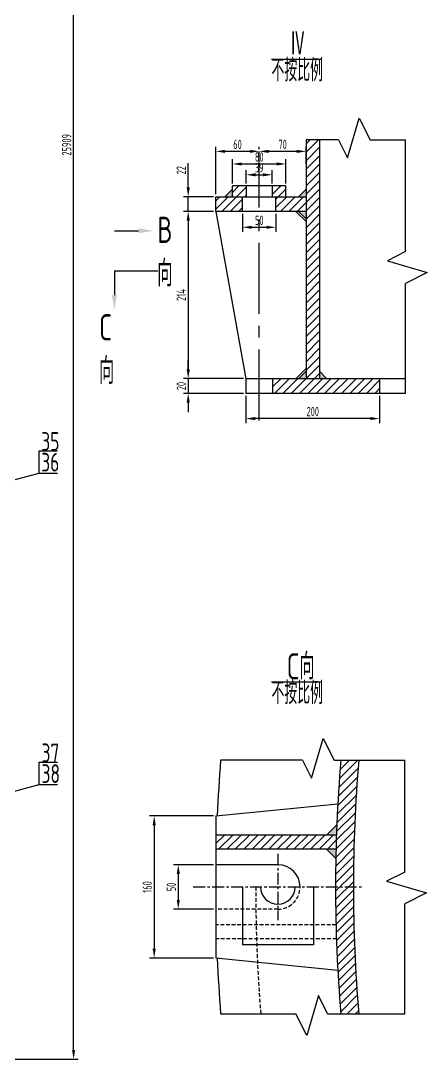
# Model space of a CAD drawing. Header units: millimetres. Extents: x -20118 to 11799, y -1891 to 39516.
# Drawn here: x -19907.3 to -19798.2, y 38895 to 39173.4 of the extents above; entities that cross this region are included whole.
import ezdxf

# ---------------------------------------------------------------- set-up
doc = ezdxf.new("R2010")
doc.units = ezdxf.units.MM
for name, pattern in [('CENTER', [50.8, 31.75, -6.35, 6.35, -6.35]), ('CENTER2', [28.575, 19.05, -3.175, 3.175, -3.175]), ('JIS_02_2.0', [3, 2, -1])]:
    doc.linetypes.add(name, pattern=pattern)
for name, color, linetype in [('1', 130, 'Continuous'), ('5', 90, 'Continuous'), ('7', 220, 'JIS_02_2.0'), ('8', 50, 'Continuous'), ('点划线', 20, 'CENTER'), ('点划线1', 1, 'CENTER2')]:
    doc.layers.add(name, color=color, linetype=linetype)
doc.styles.add('6', font='gbenor.shx', dxfattribs={"width": 0.8, "height": 6, "bigfont": 'gbcbig.shx'})
doc.styles.add('7', font='gbenor.shx', dxfattribs={"width": 0.8, "height": 7, "bigfont": 'gbcbig.shx'})
doc.styles.get("Standard").update_dxf_attribs({"font": 'gbenor.shx', "width": 0.7, "bigfont": 'gbcbig.shx'})
doc.styles.add('表格中的文字5', font='gbenor.shx', dxfattribs={"width": 0.8, "height": 5, "bigfont": 'gbcbig.shx'})
doc.dimstyles.new('NUBT', dxfattribs={"dimtxt": 2.5, "dimasz": 2.5, "dimexe": 1.25, "dimexo": 0.625, "dimtad": 1, "dimdec": 0, "dimlfac": 30, "dimtxsty": 'Standard', "dimcen": 2.5, "dimadec": 0, "dimazin": 0, "dimtfac": 1, "dimtdec": 0, "dimtmove": 0, "dimatfit": 3, "dimfxl": 1, "dimarcsym": 0})

# ---------------------------------------------------------------- blocks, each defined once
blk = doc.blocks.new('*D110')
at = {"layer": '1', "color": 0, "lineweight": -2, "transparency": 16777216}
for p, q in [((-19963.7, 39391.92), (-19891.83, 39391.92)), ((-19893.08, 38897.55), (-19893.08, 39389.42)), ((-19941.2, 38895.05), (-19891.83, 38895.05))]:
    blk.add_line(p, q, dxfattribs=at)
at = {"layer": '1', "color": 0, "transparency": 16777216}
for points in [[(-19893.5, 39389.42), (-19892.67, 39389.42), (-19893.08, 39391.92)], [(-19893.5, 38897.55), (-19892.67, 38897.55), (-19893.08, 38895.05)]]:
    blk.add_solid(points, dxfattribs=at)
at = {"layer": 'Defpoints', "color": 0, "transparency": 16777216}
for p in [(-19964.33, 39391.92), (-19893.08, 39391.92), (-19941.83, 38895.05)]:
    blk.add_point(p, dxfattribs=at)
at = {"layer": '1', "color": 0, "transparency": 16777216, "insert": (-19894.96, 39140.16), "char_height": 2.5, "attachment_point": 5, "rotation": 90}
blk.add_mtext('25909', dxfattribs=at)
blk = doc.blocks.new('*D126')
at = {"layer": '1', "color": 0, "lineweight": -2, "transparency": 16777216}
for p, q in [((-19862.35, 39079.97), (-19862.35, 39082.47)), ((-19847.52, 39077.47), (-19863.6, 39077.47)), ((-19862.35, 39077.47), (-19862.35, 39073.52)), ((-19847.52, 39073.52), (-19863.6, 39073.52)), ((-19862.35, 39071.02), (-19862.35, 39068.52))]:
    blk.add_line(p, q, dxfattribs=at)
at = {"layer": '1', "color": 0, "transparency": 16777216}
for points in [[(-19862.76, 39079.97), (-19861.93, 39079.97), (-19862.35, 39077.47)], [(-19862.76, 39071.02), (-19861.93, 39071.02), (-19862.35, 39073.52)]]:
    blk.add_solid(points, dxfattribs=at)
at = {"layer": 'Defpoints', "color": 0, "transparency": 16777216}
for p in [(-19846.89, 39077.47), (-19862.35, 39073.52), (-19846.89, 39073.52)]:
    blk.add_point(p, dxfattribs=at)
at = {"layer": '1', "color": 0, "transparency": 16777216, "insert": (-19864.22, 39075.49), "char_height": 2.5, "attachment_point": 5, "rotation": 90}
blk.add_mtext('20', dxfattribs=at)
blk = doc.blocks.new('*D127')
at = {"layer": '1', "color": 0, "lineweight": -2, "transparency": 16777216}
for p, q in [((-19855.59, 39122.31), (-19863.6, 39122.31)), ((-19862.35, 39119.81), (-19862.35, 39079.97)), ((-19847.52, 39077.47), (-19863.6, 39077.47))]:
    blk.add_line(p, q, dxfattribs=at)
at = {"layer": '1', "color": 0, "transparency": 16777216}
for points in [[(-19862.76, 39119.81), (-19861.93, 39119.81), (-19862.35, 39122.31)], [(-19862.76, 39079.97), (-19861.93, 39079.97), (-19862.35, 39077.47)]]:
    blk.add_solid(points, dxfattribs=at)
at = {"layer": 'Defpoints', "color": 0, "transparency": 16777216}
for p in [(-19854.96, 39122.31), (-19862.35, 39077.47), (-19846.89, 39077.47)]:
    blk.add_point(p, dxfattribs=at)
at = {"layer": '1', "color": 0, "transparency": 16777216, "insert": (-19864.22, 39099.89), "char_height": 2.5, "attachment_point": 5, "rotation": 90}
blk.add_mtext('214', dxfattribs=at)
blk = doc.blocks.new('*D128')
at = {"layer": '1', "color": 0, "lineweight": -2, "transparency": 16777216}
for p, q in [((-19862.35, 39128.75), (-19862.35, 39135.2)), ((-19855.59, 39126.25), (-19863.6, 39126.25)), ((-19862.35, 39122.31), (-19862.35, 39126.25)), ((-19855.59, 39122.31), (-19863.6, 39122.31)), ((-19862.35, 39119.81), (-19862.35, 39117.31))]:
    blk.add_line(p, q, dxfattribs=at)
at = {"layer": '1', "color": 0, "transparency": 16777216}
for points in [[(-19862.76, 39128.75), (-19861.93, 39128.75), (-19862.35, 39126.25)], [(-19862.76, 39119.81), (-19861.93, 39119.81), (-19862.35, 39122.31)]]:
    blk.add_solid(points, dxfattribs=at)
at = {"layer": 'Defpoints', "color": 0, "transparency": 16777216}
for p in [(-19854.96, 39126.25), (-19862.35, 39122.31), (-19854.96, 39122.31)]:
    blk.add_point(p, dxfattribs=at)
at = {"layer": '1', "color": 0, "transparency": 16777216, "insert": (-19864.22, 39133.34), "char_height": 2.5, "attachment_point": 5, "rotation": 90}
blk.add_mtext('22', dxfattribs=at)
blk = doc.blocks.new('*D129')
at = {"layer": '1', "color": 0, "lineweight": -2, "transparency": 16777216}
for p, q in [((-19843.3, 39139.02), (-19843.3, 39139.65)), ((-19833.25, 39138.4), (-19840.8, 39138.4)), ((-19830.75, 39135.12), (-19830.75, 39139.65))]:
    blk.add_line(p, q, dxfattribs=at)
at = {"layer": '1', "color": 0, "transparency": 16777216}
for points in [[(-19840.8, 39138.81), (-19840.8, 39137.98), (-19843.3, 39138.4)], [(-19833.25, 39138.81), (-19833.25, 39137.98), (-19830.75, 39138.4)]]:
    blk.add_solid(points, dxfattribs=at)
at = {"layer": 'Defpoints', "color": 0, "transparency": 16777216}
for p in [(-19843.3, 39138.4), (-19843.3, 39138.4), (-19830.75, 39134.5)]:
    blk.add_point(p, dxfattribs=at)
at = {"layer": '1', "color": 0, "transparency": 16777216, "insert": (-19837.03, 39140.27), "char_height": 2.5, "attachment_point": 5}
blk.add_mtext('70', dxfattribs=at)
blk = doc.blocks.new('*D130')
at = {"layer": '1', "color": 0, "lineweight": -2, "transparency": 16777216}
for p, q in [((-19854.96, 39126.88), (-19854.96, 39139.65)), ((-19845.8, 39138.4), (-19852.46, 39138.4)), ((-19843.3, 39139.02), (-19843.3, 39139.65))]:
    blk.add_line(p, q, dxfattribs=at)
at = {"layer": '1', "color": 0, "transparency": 16777216}
for points in [[(-19852.46, 39138.81), (-19852.46, 39137.98), (-19854.96, 39138.4)], [(-19845.8, 39138.81), (-19845.8, 39137.98), (-19843.3, 39138.4)]]:
    blk.add_solid(points, dxfattribs=at)
at = {"layer": 'Defpoints', "color": 0, "transparency": 16777216}
for p in [(-19854.96, 39138.4), (-19843.3, 39138.4), (-19854.96, 39126.25)]:
    blk.add_point(p, dxfattribs=at)
at = {"layer": '1', "color": 0, "transparency": 16777216, "insert": (-19849.13, 39140.27), "char_height": 2.5, "attachment_point": 5}
blk.add_mtext('60', dxfattribs=at)
blk = doc.blocks.new('*D131')
at = {"layer": '1', "color": 0, "lineweight": -2, "transparency": 16777216}
for p, q in [((-19846.8, 39129.75), (-19846.8, 39133.37)), ((-19844.3, 39132.12), (-19842.31, 39132.12)), ((-19839.81, 39129.75), (-19839.81, 39133.37))]:
    blk.add_line(p, q, dxfattribs=at)
at = {"layer": '1', "color": 0, "transparency": 16777216}
for points in [[(-19844.3, 39132.53), (-19844.3, 39131.7), (-19846.8, 39132.12)], [(-19842.31, 39132.53), (-19842.31, 39131.7), (-19839.81, 39132.12)]]:
    blk.add_solid(points, dxfattribs=at)
at = {"layer": 'Defpoints', "color": 0, "transparency": 16777216}
for p in [(-19839.81, 39132.12), (-19846.8, 39129.12), (-19839.81, 39129.12)]:
    blk.add_point(p, dxfattribs=at)
at = {"layer": '1', "color": 0, "transparency": 16777216, "insert": (-19843.3, 39133.99), "char_height": 2.5, "attachment_point": 5}
blk.add_mtext('39', dxfattribs=at)
blk = doc.blocks.new('*D132')
at = {"layer": '1', "color": 0, "lineweight": -2, "transparency": 16777216}
for p, q in [((-19850.48, 39129.75), (-19850.48, 39136.27)), ((-19847.98, 39135.02), (-19838.63, 39135.02)), ((-19836.13, 39129.75), (-19836.13, 39136.27))]:
    blk.add_line(p, q, dxfattribs=at)
at = {"layer": '1', "color": 0, "transparency": 16777216}
for points in [[(-19847.98, 39135.44), (-19847.98, 39134.61), (-19850.48, 39135.02)], [(-19838.63, 39135.44), (-19838.63, 39134.61), (-19836.13, 39135.02)]]:
    blk.add_solid(points, dxfattribs=at)
at = {"layer": 'Defpoints', "color": 0, "transparency": 16777216}
for p in [(-19836.13, 39135.02), (-19850.48, 39129.12), (-19836.13, 39129.12)]:
    blk.add_point(p, dxfattribs=at)
at = {"layer": '1', "color": 0, "transparency": 16777216, "insert": (-19843.3, 39136.9), "char_height": 2.5, "attachment_point": 5}
blk.add_mtext('80', dxfattribs=at)
blk = doc.blocks.new('*D133')
at = {"layer": '1', "color": 0, "lineweight": -2, "transparency": 16777216}
for p, q in [((-19847.79, 39121.68), (-19847.79, 39116.79)), ((-19838.82, 39121.68), (-19838.82, 39116.79)), ((-19845.29, 39118.04), (-19841.32, 39118.04))]:
    blk.add_line(p, q, dxfattribs=at)
at = {"layer": '1', "color": 0, "transparency": 16777216}
for points in [[(-19845.29, 39118.46), (-19845.29, 39117.63), (-19847.79, 39118.04)], [(-19841.32, 39118.46), (-19841.32, 39117.63), (-19838.82, 39118.04)]]:
    blk.add_solid(points, dxfattribs=at)
at = {"layer": 'Defpoints', "color": 0, "transparency": 16777216}
for p in [(-19847.79, 39122.31), (-19838.82, 39122.31), (-19838.82, 39118.04)]:
    blk.add_point(p, dxfattribs=at)
at = {"layer": '1', "color": 0, "transparency": 16777216, "insert": (-19843.3, 39119.92), "char_height": 2.5, "attachment_point": 5}
blk.add_mtext('50', dxfattribs=at)
blk = doc.blocks.new('*D134')
at = {"layer": '1', "color": 0, "lineweight": -2, "transparency": 16777216}
for p, q in [((-19846.89, 39072.9), (-19846.89, 39065.52)), ((-19811.02, 39072.9), (-19811.02, 39065.52)), ((-19813.52, 39066.77), (-19844.39, 39066.77))]:
    blk.add_line(p, q, dxfattribs=at)
at = {"layer": '1', "color": 0, "transparency": 16777216}
for points in [[(-19844.39, 39067.19), (-19844.39, 39066.36), (-19846.89, 39066.77)], [(-19813.52, 39067.19), (-19813.52, 39066.36), (-19811.02, 39066.77)]]:
    blk.add_solid(points, dxfattribs=at)
at = {"layer": 'Defpoints', "color": 0, "transparency": 16777216}
for p in [(-19846.89, 39073.52), (-19811.02, 39073.52), (-19846.89, 39066.77)]:
    blk.add_point(p, dxfattribs=at)
at = {"layer": '1', "color": 0, "transparency": 16777216, "insert": (-19828.95, 39068.65), "char_height": 2.5, "attachment_point": 5}
blk.add_mtext('200', dxfattribs=at)
blk = doc.blocks.new('*D139')
at = {"layer": '1', "color": 0, "lineweight": -2, "transparency": 16777216}
for p, q in [((-19855.59, 38947.18), (-19866.27, 38947.18)), ((-19865.02, 38944.68), (-19865.02, 38937.77)), ((-19855.59, 38935.27), (-19866.27, 38935.27))]:
    blk.add_line(p, q, dxfattribs=at)
at = {"layer": '1', "color": 0, "transparency": 16777216}
for points in [[(-19865.43, 38944.68), (-19864.6, 38944.68), (-19865.02, 38947.18)], [(-19865.43, 38937.77), (-19864.6, 38937.77), (-19865.02, 38935.27)]]:
    blk.add_solid(points, dxfattribs=at)
at = {"layer": 'Defpoints', "color": 0, "transparency": 16777216}
for p in [(-19854.96, 38947.18), (-19865.02, 38935.27), (-19854.96, 38935.27)]:
    blk.add_point(p, dxfattribs=at)
at = {"layer": '1', "color": 0, "transparency": 16777216, "insert": (-19866.89, 38941.22), "char_height": 2.5, "attachment_point": 5, "rotation": 90}
blk.add_mtext('50', dxfattribs=at)
blk = doc.blocks.new('*D140')
at = {"layer": '1', "color": 0, "lineweight": -2, "transparency": 16777216}
for p, q in [((-19855.59, 38960.27), (-19872.72, 38960.27)), ((-19871.47, 38957.77), (-19871.47, 38924.68)), ((-19855.59, 38922.18), (-19872.72, 38922.18))]:
    blk.add_line(p, q, dxfattribs=at)
at = {"layer": '1', "color": 0, "transparency": 16777216}
for points in [[(-19871.89, 38957.77), (-19871.06, 38957.77), (-19871.47, 38960.27)], [(-19871.89, 38924.68), (-19871.06, 38924.68), (-19871.47, 38922.18)]]:
    blk.add_solid(points, dxfattribs=at)
at = {"layer": 'Defpoints', "color": 0, "transparency": 16777216}
for p in [(-19854.96, 38960.27), (-19871.47, 38922.18), (-19854.96, 38922.18)]:
    blk.add_point(p, dxfattribs=at)
at = {"layer": '1', "color": 0, "transparency": 16777216, "insert": (-19873.35, 38941.22), "char_height": 2.5, "attachment_point": 5, "rotation": 90}
blk.add_mtext('160', dxfattribs=at)

msp = doc.modelspace()

# ---------------------------------------------------------------- hatches: boundary and pattern name
h = msp.add_hatch()
h.set_pattern_fill('ANSI31', color=3, scale=0.5)
h.set_pattern_definition([(45, (0, -51.5994), (-1.122532015, 1.122532015), [])])
h.paths.add_polyline_path([(-19850.4781, 39129.122), (-19850.4781, 39126.2523), (-19846.8012, 39126.2523), (-19846.8012, 39129.122)])
h.paths.add_polyline_path([(-19836.1293, 39129.122), (-19839.8061, 39129.122), (-19839.8061, 39126.2523), (-19836.1293, 39126.2523)])
h.paths.add_polyline_path([(-19847.7877, 39122.3064), (-19847.7877, 39126.2523), (-19854.9621, 39126.2523), (-19854.9621, 39122.3064)])
h.paths.add_polyline_path([(-19830.7485, 39122.3064), (-19830.7485, 39126.2523), (-19838.8197, 39126.2523), (-19838.8197, 39122.3064)])
h.paths.add_polyline_path([(-19811.0189, 39073.5204), (-19811.0189, 39077.4664), (-19839.7165, 39077.4664), (-19839.7165, 39073.5204)])
h.paths.add_polyline_path([(-19830.7485, 39077.4664), (-19827.1613, 39077.4664), (-19827.1613, 39141.5204), (-19830.7485, 39141.5204)])
h = msp.add_hatch(color=1)
h.dxf.hatch_style = 1
h.paths.add_polyline_path([(-19850.4781, 39128.2676), (-19852.4934, 39126.2523), (-19850.4781, 39126.2523)])
h.paths.add_polyline_path([(-19830.7485, 39128.2676), (-19832.7638, 39126.2523), (-19830.7485, 39126.2523)])
h.paths.add_polyline_path([(-19830.7485, 39122.3064), (-19832.7638, 39122.3064), (-19830.7485, 39120.291)])
h.paths.add_polyline_path([(-19830.7485, 39079.4817), (-19832.7638, 39077.4664), (-19830.7485, 39077.4664)])
h.paths.add_polyline_path([(-19827.1613, 39079.4817), (-19827.1613, 39077.4664), (-19825.1459, 39077.4664)])
h = msp.add_hatch()
h.set_pattern_fill('ANSI31', color=3, scale=0.5)
h.set_pattern_definition([(45, (0, -93.7038), (-1.122532015, 1.122532015), [])])
h.paths.add_polyline_path([(-19816.6371, 38975.2248), (-19821.4144, 38975.2248, 0.02078844), (-19822.8286, 38941.2248), (-19818.068, 38941.2248, -0.02103365)])
h.paths.add_polyline_path([(-19822.7036, 38951.3411, -0.0023266), (-19822.5918, 38955.1495), (-19854.9627, 38955.1495), (-19854.9627, 38951.3411)])
h.paths.add_polyline_path([(-19818.068, 38941.2248), (-19822.8286, 38941.2248, 0.02078844), (-19821.4144, 38907.2248), (-19816.6371, 38907.2248, -0.02103365)])
h = msp.add_hatch(color=1)
h.dxf.hatch_style = 1
h.paths.add_polyline_path([(-19822.4888, 38957.9023), (-19825.2415, 38955.1495), (-19822.5918, 38955.1495, -0.00168208)])
h.paths.add_polyline_path([(-19822.7036, 38951.3411), (-19825.2415, 38951.3411), (-19822.7575, 38948.857, -0.00151719)])

# ---------------------------------------------------------------- linework, layer by layer
for p, q in [((-19840.0336, 39163.1324), (-19826.4838, 39163.1324)), ((-19830.7485, 39141.5204), (-19830.7485, 39077.4664)), ((-19827.1613, 39141.5204), (-19827.1613, 39077.4664)), ((-19850.4781, 39126.2523), (-19850.4781, 39129.122)), ((-19836.1293, 39129.122), (-19850.4781, 39129.122)), ((-19846.8012, 39129.122), (-19846.8012, 39126.2523)), ((-19839.8061, 39129.122), (-19839.8061, 39126.2523)), ((-19836.1293, 39126.2523), (-19836.1293, 39129.122)), ((-19854.9621, 39122.3064), (-19854.9621, 39126.2523)), ((-19854.9621, 39126.2523), (-19830.7485, 39126.2523)), ((-19852.4934, 39126.2523), (-19850.4781, 39128.2676)), ((-19847.7877, 39122.3064), (-19847.7877, 39126.2523)), ((-19838.8197, 39122.3064), (-19838.8197, 39126.2523)), ((-19832.7638, 39126.2523), (-19830.7485, 39128.2676)), ((-19830.7485, 39122.3064), (-19854.9621, 39122.3064)), ((-19854.9621, 39122.3064), (-19846.8909, 39077.4664)), ((-19833.4709, 39122.3064), (-19830.7485, 39119.5839)), ((-19832.7638, 39122.3064), (-19830.7485, 39120.291)), ((-19833.4709, 39077.4664), (-19830.7485, 39080.1888)), ((-19832.7638, 39077.4664), (-19830.7485, 39079.4817)), ((-19825.1459, 39077.4664), (-19827.1613, 39079.4817)), ((-19804.0676, 39077.4664), (-19846.8909, 39077.4664)), ((-19846.8909, 39077.4664), (-19846.8909, 39073.5204)), ((-19839.7165, 39077.4664), (-19839.7165, 39073.5204)), ((-19811.0189, 39077.4664), (-19811.0189, 39073.5204)), ((-19804.0676, 39073.5204), (-19846.8909, 39073.5204)), ((-19840.0336, 38996.2272), (-19826.4838, 38996.2272)), ((-19854.9627, 38960.2672), (-19822.2199, 38963.5415)), ((-19854.9627, 38960.2672), (-19854.9627, 38922.1824)), ((-19825.2415, 38955.1495), (-19822.4888, 38957.9023)), ((-19825.2415, 38951.3411), (-19822.7575, 38948.857)), ((-19838.3006, 38947.1755), (-19854.9627, 38947.1755)), ((-19847.8218, 38941.2248), (-19847.8218, 38925.7528)), ((-19828.7794, 38941.2248), (-19828.7794, 38925.7528)), ((-19828.7794, 38925.7528), (-19847.8218, 38925.7528)), ((-19854.9627, 38922.1824), (-19822.2199, 38918.9081))]:
    msp.add_line(p, q)
at = {"ltscale": 0.5}
for p, q in [((-19822.5918, 38955.1495), (-19854.9627, 38955.1495)), ((-19822.7036, 38951.3411), (-19854.9627, 38951.3411))]:
    msp.add_line(p, q, dxfattribs=at)
for centre, radius, start, end in [((-19413.4171, 38941.2248), 441.5456, 175.583725, 177.522898), ((-19413.4171, 38941.2248), 409.4116, 175.236327, 184.763673), ((-19413.4171, 38941.2248), 404.651, 175.180152, 184.819848), ((-19838.3006, 38941.2248), 5.9507, 0, 90), ((-19838.3006, 38941.2248), 4.6416, 180, 0), ((-19413.4171, 38941.2248), 441.5456, 182.477102, 184.416275)]:
    msp.add_arc(centre, radius, start, end)
at = {"layer": '1'}
for p, q in [((-19882.1607, 39117.0975), (-19875.6526, 39117.0975)), ((-19882.1607, 39106.3902), (-19882.1607, 39099.8821)), ((-19882.1607, 39106.3902), (-19870.5014, 39106.3902))]:
    msp.add_line(p, q, dxfattribs=at)
for points in [[(-19875.6565, 39117.7642), (-19871.6527, 39117.1208), (-19875.6487, 39116.4309)], [(-19881.494, 39099.886), (-19882.1374, 39095.8822), (-19882.8273, 39099.8782)]]:
    msp.add_solid(points, dxfattribs=at)
at = {"layer": '5'}
for p, q in [((-19902.3619, 39052.1512), (-19902.3619, 39058.1512)), ((-19902.3619, 39058.1512), (-19897.3619, 39058.1512)), ((-19939.0605, 39042.3092), (-19902.3619, 39052.1512)), ((-19902.3619, 39052.1512), (-19897.3619, 39052.1512)), ((-19902.3619, 38968.6684), (-19902.3619, 38974.6684)), ((-19902.3619, 38974.6684), (-19897.3619, 38974.6684)), ((-19937.1175, 38959.3475), (-19902.3619, 38968.6684)), ((-19902.3619, 38968.6684), (-19897.3619, 38968.6684))]:
    msp.add_line(p, q, dxfattribs=at)
at = {"layer": '7', "ltscale": 0.5}
for p, q in [((-19838.3006, 38935.274), (-19854.9627, 38935.274)), ((-19822.7036, 38931.1085), (-19854.9627, 38931.1085)), ((-19822.5918, 38927.3), (-19854.9627, 38927.3))]:
    msp.add_line(p, q, dxfattribs=at)
for centre, radius, start, end in [((-19413.4171, 38941.2248), 430.8343, 180, 184.526298), ((-19838.3006, 38941.2248), 5.9507, 270, 0)]:
    msp.add_arc(centre, radius, start, end, dxfattribs=at)
at = {"layer": '8'}
for p, q in [((-19819.6007, 39136.6383), (-19816.4981, 39147.34)), ((-19816.4981, 39147.34), (-19813.5189, 39141.5204)), ((-19822.0543, 39141.5204), (-19830.7485, 39141.5204)), ((-19822.0543, 39141.5204), (-19819.6007, 39136.6383)), ((-19813.5189, 39141.5204), (-19804.0676, 39141.5204)), ((-19804.0676, 39111.5253), (-19804.0676, 39141.5204)), ((-19804.0676, 39111.5253), (-19808.9498, 39109.0717)), ((-19808.9498, 39109.0717), (-19798.248, 39105.9692)), ((-19798.248, 39105.9692), (-19804.0676, 39102.9899)), ((-19804.0676, 39073.5204), (-19804.0676, 39102.9899)), ((-19829.2851, 38970.3426), (-19826.1825, 38981.0443)), ((-19826.1825, 38981.0443), (-19823.2033, 38975.2248)), ((-19831.7387, 38975.2248), (-19853.6517, 38975.2248)), ((-19831.7387, 38975.2248), (-19829.2851, 38970.3426)), ((-19823.2033, 38975.2248), (-19804.3006, 38975.2248)), ((-19804.3006, 38945.2297), (-19804.3006, 38975.2248)), ((-19804.3006, 38945.2297), (-19809.1828, 38942.7761)), ((-19809.1828, 38942.7761), (-19798.481, 38939.6735)), ((-19798.481, 38939.6735), (-19804.3006, 38936.6943)), ((-19804.3006, 38907.2248), (-19804.3006, 38936.6943)), ((-19827.4248, 38912.107), (-19830.5274, 38901.4053)), ((-19824.9712, 38907.2248), (-19827.4248, 38912.107)), ((-19853.6517, 38907.2248), (-19833.5067, 38907.2248)), ((-19830.5274, 38901.4053), (-19833.5067, 38907.2248)), ((-19824.9712, 38907.2248), (-19804.3006, 38907.2248))]:
    msp.add_line(p, q, dxfattribs=at)
at = {"layer": '点划线', "ltscale": 0.1}
for p, q in [((-19838.3006, 38950.1146), (-19838.3006, 38932.335)), ((-19860.9937, 38941.2248), (-19815.6075, 38941.2248))]:
    msp.add_line(p, q, dxfattribs=at)
at = {"layer": '点划线1'}
msp.add_line((-19843.3037, 39066.2413), (-19843.3037, 39138.3951), dxfattribs=at)

# ---------------------------------------------------------------- texts
at = {"attachment_point": 1}
for s, insert, char_height, width, style in [('Ⅳ', (-19835.0505, 39170.764), 7, 2.326231, '7'), ('不按比例', (-19840.0196, 39163.1324), 6, 35.946004, '6'), ('C向', (-19835.9454, 39003.8589), 7, 20.281118, '7'), ('不按比例', (-19840.0196, 38996.2272), 6, 35.946004, '6')]:
    msp.add_mtext(s, dxfattribs=dict(at, insert=insert, char_height=char_height, width=width, style=style))
at = {"layer": '1', "char_height": 7, "width": 7, "attachment_point": 1, "style": '7'}
for s, insert in [('B向', (-19870.6297, 39120.8652)), ('C向', (-19886.2346, 39094.7386))]:
    msp.add_mtext(s, dxfattribs=dict(at, insert=insert))
at = {"layer": '5', "char_height": 5, "attachment_point": 1, "style": '表格中的文字5'}
for s, insert in [('\\pi0.59763;35', (-19902.3619, 39063.1512)), ('\\pi0.58399;36', (-19902.3619, 39057.5787)), ('\\pi0.66667;37', (-19902.3619, 38979.6684)), ('\\pi0.66667;38', (-19902.3619, 38974.0959))]:
    msp.add_mtext_dynamic_manual_height_columns(s, width=5, gutter_width=25, heights=[0], dxfattribs=dict(at, insert=insert))

# ---------------------------------------------------------------- dimensions: what is measured, and where the dimension line sits
at = {"layer": '1'}
for base, p1, p2, text, picture, middle in [((-19893.0818, 39391.9193), (-19941.8255, 38895.046), (-19964.3255, 39391.9193), '25909', '*D110', (-19893.0818, 39140.1579)), ((-19862.3465, 39122.3064), (-19854.9621, 39126.2523), (-19854.9621, 39122.3064), '22', '*D128', (-19862.3465, 39133.3356)), ((-19862.3465, 39073.5204), (-19846.8909, 39077.4664), (-19846.8909, 39073.5204), '20', '*D126', (-19862.3465, 39075.4934))]:
    dim = msp.add_linear_dim(base=base, p1=p1, p2=p2, angle=90, text=text, dimstyle='NUBT', dxfattribs=at)
    dim.commit()
    dim.dimension.update_dxf_attribs({"geometry": picture, "text_midpoint": middle, "dimtype": 160})
for base, p1, p2, text, picture, middle in [((-19854.9621, 39138.3951), (-19843.3037, 39138.3951), (-19854.9621, 39126.2523), '60', '*D130', (-19849.1329, 39140.2701)), ((-19843.3037, 39138.3951), (-19830.7485, 39134.4972), (-19843.3037, 39138.3951), '70', '*D129', (-19837.0261, 39140.2701)), ((-19839.8061, 39132.1162), (-19846.8012, 39129.122), (-19839.8061, 39129.122), '39', '*D131', (-19843.3037, 39133.9912)), ((-19838.8197, 39118.0442), (-19847.7877, 39122.3064), (-19838.8197, 39122.3064), '50', '*D133', (-19843.3037, 39119.9192)), ((-19846.8909, 39066.7722), (-19811.0189, 39073.5204), (-19846.8909, 39073.5204), '200', '*D134', (-19828.9549, 39068.6472))]:
    dim = msp.add_linear_dim(base=base, p1=p1, p2=p2, text=text, dimstyle='NUBT', dxfattribs=at)
    dim.commit()
    dim.dimension.update_dxf_attribs({"geometry": picture, "text_midpoint": middle})
dim = msp.add_linear_dim(base=(-19836.1293, 39135.0222), p1=(-19850.4781, 39129.122), p2=(-19836.1293, 39129.122), text='80', dimstyle='NUBT', dxfattribs=at)
dim.commit()
dim.dimension.update_dxf_attribs({"geometry": '*D132', "text_midpoint": (-19843.3037, 39135.0222), "dimtype": 160})
for base, p1, p2, text, picture, middle in [((-19862.3465, 39077.4664), (-19854.9621, 39122.3064), (-19846.8909, 39077.4664), '214', '*D127', (-19864.2215, 39099.8864)), ((-19871.4736, 38922.1824), (-19854.9627, 38960.2672), (-19854.9627, 38922.1824), '160', '*D140', (-19873.3486, 38941.2248)), ((-19865.0163, 38935.274), (-19854.9627, 38947.1755), (-19854.9627, 38935.274), '50', '*D139', (-19866.8913, 38941.2248))]:
    dim = msp.add_linear_dim(base=base, p1=p1, p2=p2, angle=90, text=text, dimstyle='NUBT', dxfattribs=at)
    dim.commit()
    dim.dimension.update_dxf_attribs({"geometry": picture, "text_midpoint": middle})

doc.saveas('drawing.dxf')
